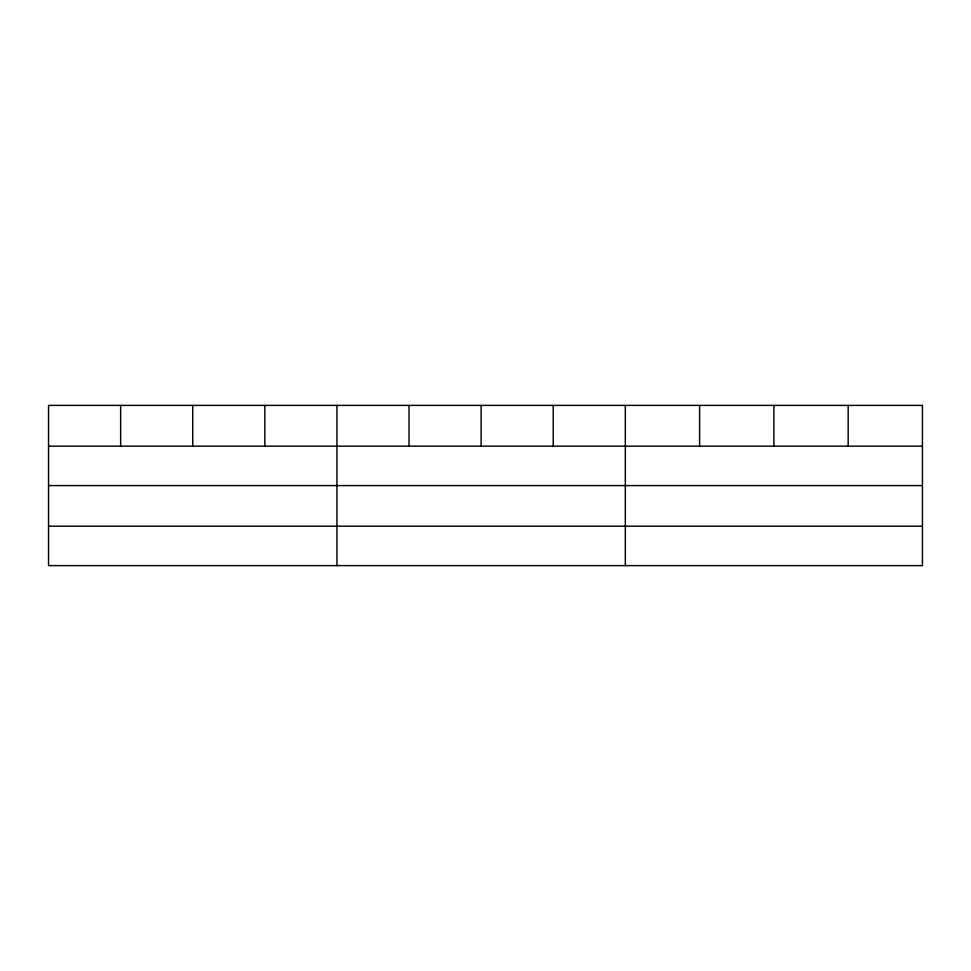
<?xml version="1.0" encoding="UTF-8"?>
<svg xmlns="http://www.w3.org/2000/svg" width="971" height="971" viewBox="0 0 971 971"><rect width="100%" height="100%" fill="white"/><g stroke="black" fill="none" stroke-linecap="round" stroke-linejoin="round"><path stroke-width="1.46" d="M48.55 446.162L922.45 446.162M48.55 485.585L922.45 485.585M48.55 526.197L922.45 526.197M848.168 405.393L848.168 446.162M773.887 405.393L773.887 446.162M699.606 405.393L699.606 446.162M625.324 405.393L625.324 565.608M553.227 405.393L553.227 446.162M481.131 405.393L481.131 446.162M409.034 405.393L409.034 446.162M336.937 405.393L336.937 565.608M264.84 405.393L264.84 446.162M192.744 405.393L192.744 446.162M120.647 405.393L120.647 446.162M922.45 405.393L48.55 405.393L48.55 565.608L922.45 565.608L922.45 405.393"/></g></svg>
